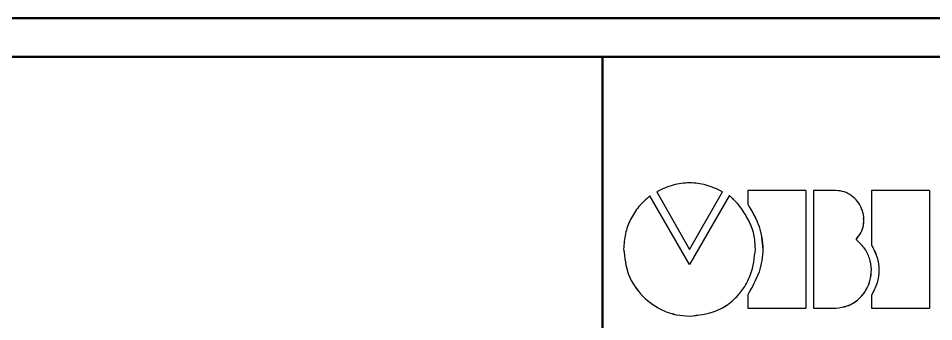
# Model space of a CAD drawing. Header units: millimetres. Extents: x 3520 to 8864, y 403 to 1747.
# Drawn here: x 7319.16 to 7343.25, y 1220.17 to 1228.14 of the extents above; entities that cross this region are included whole.
import ezdxf

# ---------------------------------------------------------------- set-up
doc = ezdxf.new("R2010")
doc.units = ezdxf.units.MM
doc.layers.add('main', color=5, linetype='Continuous', lineweight=50)
doc.layers.add('text', color=250, linetype='Continuous')

msp = doc.modelspace()

# ---------------------------------------------------------------- linework, layer by layer
at = {"layer": 'main', "color": 0, "linetype": 'Continuous'}
for p, q in [((7317.534, 1228.144, 1518.358), (7380.534, 1228.144, 1518.358)), ((7380.534, 1227.136, 1518.358), (7317.534, 1227.136, 1518.358)), ((7334.534, 1227.136, 1518.358), (7334.534, 1187.917, 1518.358))]:
    msp.add_line(p, q, dxfattribs=at)
at = {"layer": 'text', "color": 0, "linetype": 'Continuous'}
for p, q in [((7335.961, 1223.589, 1518.358), (7336.826, 1222.074, 1518.358)), ((7335.961, 1223.588, 1518.358), (7335.961, 1223.589, 1518.358)), ((7335.961, 1223.588, 1518.358), (7336.826, 1222.073, 1518.358)), ((7336.826, 1222.074, 1518.358), (7337.694, 1223.589, 1518.358)), ((7336.826, 1222.073, 1518.358), (7337.694, 1223.588, 1518.358)), ((7337.694, 1223.588, 1518.358), (7337.694, 1223.589, 1518.358)), ((7338.356, 1223.622, 1518.358), (7338.356, 1223.265, 1518.358)), ((7339.884, 1223.622, 1518.358), (7338.356, 1223.622, 1518.358)), ((7339.884, 1223.622, 1518.358), (7339.884, 1220.53, 1518.358)), ((7340.087, 1223.622, 1518.358), (7340.087, 1220.53, 1518.358)), ((7340.679, 1223.622, 1518.358), (7340.087, 1223.622, 1518.358)), ((7341.612, 1223.622, 1518.358), (7341.612, 1222.19, 1518.358)), ((7343.139, 1223.622, 1518.358), (7341.612, 1223.622, 1518.358)), ((7343.139, 1223.622, 1518.358), (7343.139, 1220.529, 1518.358)), ((7336.823, 1221.672, 1518.358), (7335.784, 1223.479, 1518.358)), ((7337.865, 1223.482, 1518.358), (7336.823, 1221.672, 1518.358)), ((7338.356, 1223.263, 1518.358), (7338.356, 1223.265, 1518.358)), ((7341.612, 1222.189, 1518.358), (7341.612, 1222.19, 1518.358)), ((7335.092, 1222.08, 1518.358), (7335.092, 1222.081, 1518.358)), ((7336.826, 1222.073, 1518.358), (7336.826, 1222.074, 1518.358)), ((7338.356, 1220.88, 1518.358), (7338.356, 1220.53, 1518.358)), ((7341.612, 1220.86, 1518.358), (7341.612, 1220.529, 1518.358)), ((7338.356, 1220.53, 1518.358), (7339.884, 1220.53, 1518.358)), ((7338.356, 1220.529, 1518.358), (7338.356, 1220.53, 1518.358)), ((7338.356, 1220.529, 1518.358), (7339.884, 1220.529, 1518.358)), ((7339.884, 1220.529, 1518.358), (7339.884, 1220.53, 1518.358)), ((7340.087, 1220.53, 1518.358), (7340.679, 1220.53, 1518.358)), ((7340.087, 1220.528, 1518.358), (7340.087, 1220.53, 1518.358)), ((7340.087, 1220.528, 1518.358), (7340.679, 1220.528, 1518.358)), ((7340.679, 1220.528, 1518.358), (7340.679, 1220.53, 1518.358)), ((7341.612, 1220.529, 1518.358), (7343.139, 1220.529, 1518.358)), ((7341.612, 1220.528, 1518.358), (7341.612, 1220.529, 1518.358)), ((7341.612, 1220.528, 1518.358), (7343.139, 1220.528, 1518.358)), ((7343.139, 1220.528, 1518.358), (7343.139, 1220.529, 1518.358)), ((7336.826, 1220.322, 1518.358), (7336.826, 1220.323, 1518.358))]:
    msp.add_line(p, q, dxfattribs=at)
for points, knots in [([(7337.694, 1223.589, 1518.358), (7337.552, 1223.655, 1518.358), (7337.277, 1223.781, 1518.358), (7336.827, 1223.839, 1518.358), (7336.377, 1223.782, 1518.358), (7336.103, 1223.655, 1518.358), (7335.961, 1223.589, 1518.358)], [0, 0, 0, 0, 0.258821, 0.500003, 0.7412, 1, 1, 1, 1]), ([(7341.207, 1222.332, 1518.358), (7341.254, 1222.39, 1518.358), (7341.346, 1222.503, 1518.358), (7341.413, 1222.715, 1518.358), (7341.42, 1222.934, 1518.358), (7341.364, 1223.146, 1518.358), (7341.254, 1223.337, 1518.358), (7341.095, 1223.49, 1518.358), (7340.899, 1223.597, 1518.358), (7340.752, 1223.613, 1518.358), (7340.679, 1223.622, 1518.358)], [0, 0, 0, 0, 0.126458, 0.249991, 0.374982, 0.500017, 0.625057, 0.750058, 0.874496, 1, 1, 1, 1]), ([(7335.784, 1223.479, 1518.358), (7335.682, 1223.39, 1518.358), (7335.479, 1223.211, 1518.358), (7335.263, 1222.866, 1518.358), (7335.119, 1222.485, 1518.358), (7335.101, 1222.216, 1518.358), (7335.092, 1222.081, 1518.358)], [0, 0, 0, 0, 0.249994, 0.5, 0.750001, 1, 1, 1, 1]), ([(7338.56, 1222.081, 1518.358), (7338.553, 1222.211, 1518.358), (7338.539, 1222.482, 1518.358), (7338.382, 1222.861, 1518.358), (7338.197, 1223.149, 1518.358), (7338.043, 1223.329, 1518.358), (7337.957, 1223.414, 1518.358), (7337.909, 1223.456, 1518.358), (7337.884, 1223.475, 1518.358), (7337.871, 1223.482, 1518.358), (7337.867, 1223.482, 1518.358), (7337.866, 1223.482, 1518.358), (7337.865, 1223.482, 1518.358), (7337.865, 1223.482, 1518.358)], [0, 0, 0, 0, 0.240985, 0.499615, 0.749715, 0.874893, 0.937496, 0.973386, 0.992195, 0.99728, 0.998857, 0.999464, 1, 1, 1, 1]), ([(7338.356, 1223.265, 1518.358), (7338.469, 1223.073, 1518.358), (7338.684, 1222.708, 1518.358), (7338.787, 1222.079, 1518.358), (7338.683, 1221.448, 1518.358), (7338.468, 1221.075, 1518.358), (7338.356, 1220.88, 1518.358)], [0, 0, 0, 0, 0.260098, 0.497281, 0.735924, 1, 1, 1, 1]), ([(7338.356, 1223.263, 1518.358), (7338.472, 1223.072, 1518.358), (7338.694, 1222.706, 1518.358), (7338.734, 1222.282, 1518.358), (7338.754, 1222.079, 1518.358)], [0, 0, 0, 0, 0.523041, 1, 1, 1, 1]), ([(7341.207, 1222.331, 1518.358), (7341.253, 1222.388, 1518.358), (7341.345, 1222.502, 1518.358), (7341.413, 1222.701, 1518.358), (7341.41, 1222.833, 1518.358), (7341.408, 1222.893, 1518.358)], [0, 0, 0, 0, 0.358604, 0.708313, 1, 1, 1, 1]), ([(7340.679, 1220.53, 1518.358), (7340.781, 1220.543, 1518.358), (7340.984, 1220.571, 1518.358), (7341.255, 1220.729, 1518.358), (7341.461, 1220.959, 1518.358), (7341.586, 1221.241, 1518.358), (7341.626, 1221.546, 1518.358), (7341.574, 1221.849, 1518.358), (7341.436, 1222.127, 1518.358), (7341.283, 1222.264, 1518.358), (7341.207, 1222.332, 1518.358)], [0, 0, 0, 0, 0.125002, 0.24992, 0.374876, 0.4999, 0.624946, 0.749965, 0.874958, 1, 1, 1, 1]), ([(7341.612, 1222.19, 1518.358), (7341.669, 1222.082, 1518.358), (7341.78, 1221.875, 1518.358), (7341.828, 1221.527, 1518.358), (7341.775, 1221.179, 1518.358), (7341.668, 1220.97, 1518.358), (7341.612, 1220.86, 1518.358)], [0, 0, 0, 0, 0.258982, 0.499886, 0.738357, 1, 1, 1, 1]), ([(7341.612, 1222.189, 1518.358), (7341.671, 1222.081, 1518.358), (7341.784, 1221.873, 1518.358), (7341.802, 1221.638, 1518.358), (7341.811, 1221.525, 1518.358)], [0, 0, 0, 0, 0.518109, 1, 1, 1, 1]), ([(7335.092, 1222.081, 1518.358), (7335.118, 1221.854, 1518.358), (7335.168, 1221.399, 1518.358), (7335.565, 1220.814, 1518.358), (7336.043, 1220.485, 1518.358), (7336.481, 1220.343, 1518.358), (7336.711, 1220.33, 1518.358), (7336.826, 1220.323, 1518.358)], [0, 0, 0, 0, 0.249757, 0.499492, 0.749143, 0.874275, 1, 1, 1, 1]), ([(7335.092, 1222.08, 1518.358), (7335.118, 1221.852, 1518.358), (7335.168, 1221.398, 1518.358), (7335.565, 1220.813, 1518.358), (7336.042, 1220.484, 1518.358), (7336.481, 1220.342, 1518.358), (7336.71, 1220.328, 1518.358), (7336.826, 1220.322, 1518.358)], [0, 0, 0, 0, 0.2497482, 0.499479, 0.749135, 0.8741609, 1, 1, 1, 1]), ([(7336.826, 1220.323, 1518.358), (7337.057, 1220.346, 1518.358), (7337.404, 1220.38, 1518.358), (7337.813, 1220.6, 1518.358), (7338.077, 1220.822, 1518.358), (7338.288, 1221.095, 1518.358), (7338.495, 1221.508, 1518.358), (7338.534, 1221.853, 1518.358), (7338.56, 1222.081, 1518.358)], [0, 0, 0, 0, 0.249332, 0.374866, 0.499752, 0.623425, 0.750226, 1, 1, 1, 1]), ([(7336.826, 1220.322, 1518.358), (7337.057, 1220.345, 1518.358), (7337.404, 1220.379, 1518.358), (7337.813, 1220.599, 1518.358), (7338.077, 1220.821, 1518.358), (7338.288, 1221.094, 1518.358), (7338.495, 1221.507, 1518.358), (7338.534, 1221.851, 1518.358), (7338.56, 1222.08, 1518.358)], [0, 0, 0, 0, 0.2493421, 0.3748568, 0.499767, 0.6234216, 0.7502364, 1, 1, 1, 1]), ([(7338.56, 1222.08, 1518.358), (7338.56, 1222.08, 1518.358), (7338.56, 1222.08, 1518.358), (7338.56, 1222.081, 1518.358), (7338.56, 1222.081, 1518.358)], [0, 0, 0, 0, 0.499631, 1, 1, 1, 1]), ([(7340.679, 1220.528, 1518.358), (7340.781, 1220.542, 1518.358), (7340.984, 1220.57, 1518.358), (7341.255, 1220.727, 1518.358), (7341.459, 1220.958, 1518.358), (7341.59, 1221.24, 1518.358), (7341.604, 1221.443, 1518.358), (7341.611, 1221.544, 1518.358)], [0, 0, 0, 0, 0.20003, 0.39992, 0.599868, 0.799917, 1, 1, 1, 1])]:
    msp.add_open_spline(points, degree=3, knots=knots, dxfattribs=at)

doc.saveas('drawing.dxf')
